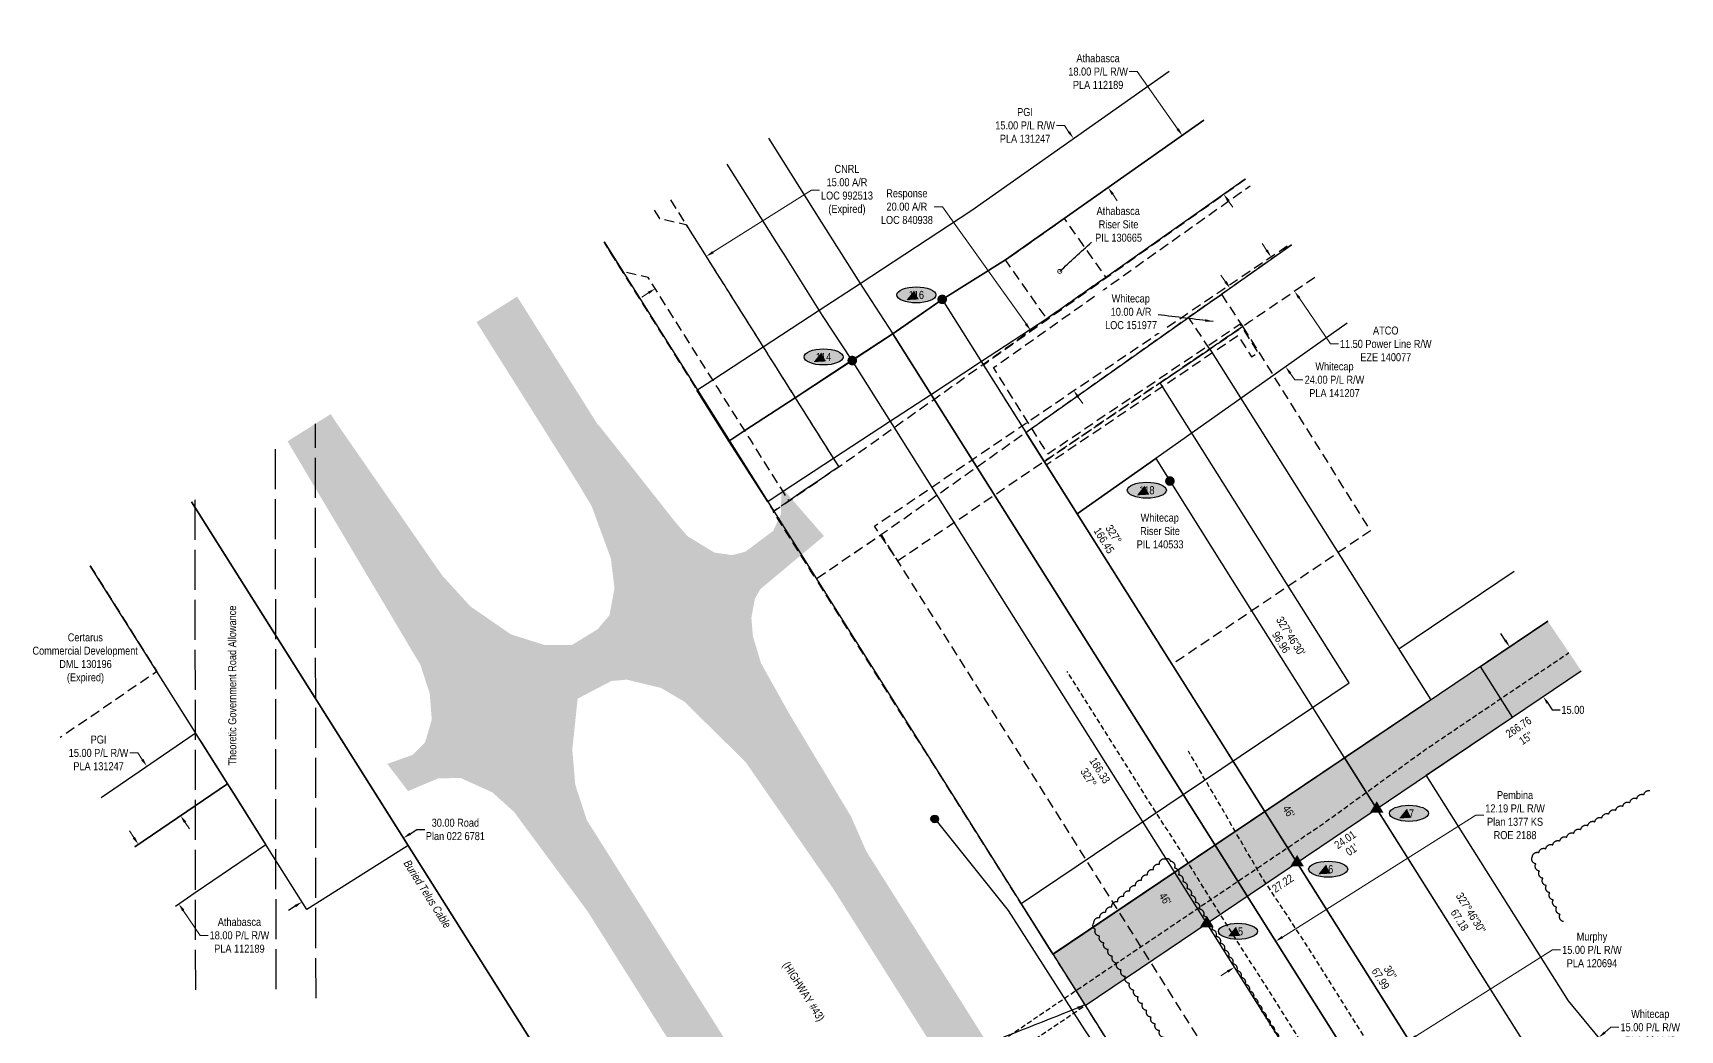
# Model space of a CAD drawing. Extents: x 502021 to 516972, y 6026865 to 6037901.
# Drawn here: x 502021 to 504079, y 6033829 to 6035075 of the extents above; entities that cross this region are included whole.
import ezdxf
from ezdxf.enums import TextEntityAlignment as Align

# ---------------------------------------------------------------- set-up
doc = ezdxf.new("R2010")
doc.units = 0
doc.header["$LTSCALE"] = 5
doc.header["$PDSIZE"] = 0.5
for name, pattern in [('0', [1, 1, 0]), ('foc-ACCESSROAD', [3.75, 2.5, -1.25]), ('foc-FLOWLINE', [3.75, 2.5, -1.25]), ('foc-TRAV', [1.875, 1.25, -0.625]), ('foc-UNSURVEYED', [12.5, 10, -2.5]), ('POWERLINE5', [7.8, 2.4, -0.6, 0.6, -0.6, 0.6, -0.6, 2.4]), ('UG_PIPE', [1.875, 1.25, -0.625])]:
    doc.linetypes.add(name, pattern=pattern)
doc.layers.get('Defpoints').update_dxf_attribs({"color": 9})
for name, color, linetype in [('AS-PIPE-UG', 44, 'UG_PIPE'), ('AS-POWER', 104, 'foc-POWER'), ('AS-POWER-EXISTING', 72, 'POWERLINE5'), ('AS-ROADS', 254, 'Continuous'), ('AS-TELEPHONE', 224, 'foc-TEL'), ('C-AR', 13, 'foc-ACCESSROAD'), ('C-RW', 13, 'Continuous'), ('C-WS', 13, 'foc-ACCESSROAD'), ('F-AR', 190, 'foc-ACCESSROAD'), ('F-EZE', 190, 'foc-FLOWLINE'), ('F-RW', 190, 'Continuous'), ('F-WS', 190, 'foc-ACCESSROAD'), ('L-BD', 7, 'Continuous'), ('L-BD1', 253, 'Continuous'), ('L-MON', 1, 'Continuous'), ('L-ROAD-T', 7, 'Continuous'), ('L-TITLEDB', 4, 'Continuous'), ('L-TITLEDB-T', 4, 'Continuous'), ('L-USEC', 7, 'foc-UNSURVEYED'), ('P-ELEVATION', 7, 'Continuous'), ('P-PROPOSED', 10, 'Continuous'), ('P-PROPOSED-H', 21, 'Continuous'), ('P-STATION', 7, 'Continuous'), ('P-TRAV', 4, 'foc-TRAV'), ('P-TXT', 4, 'Continuous'), ('T-BUSH', 110, '0')]:
    doc.layers.add(name, color=color, linetype=linetype)
for name, color, linetype, lineweight in [('C-AR-T', 13, 'Continuous', 9), ('C-RW-T', 13, 'Continuous', 9), ('C-WS-T', 13, 'Continuous', 9), ('F-AR-T', 190, 'Continuous', 9), ('F-EZE-T', 190, 'Continuous', 9), ('F-RW-T', 190, 'Continuous', 9), ('F-WS-T', 190, 'Continuous', 9)]:
    doc.layers.add(name, color=color, linetype=linetype, lineweight=lineweight)
doc.styles.add('80CG', font='ARIALN.TTF', dxfattribs={"height": 10})
doc.styles.add('80L', font='ARIALN.TTF', dxfattribs={"height": 10})
doc.styles.add('foc-LtypeFont', font='ARIALN.TTF', dxfattribs={"height": 7.35})
doc.styles.add('MtXpl_Arial_Narrow', font='ARIALNI.TTF')
doc.linetypes.add('foc-POWER', pattern='A,6,-1,["P",foc-LtypeFont,S=0.2,R=0,X=-0.625,Y=-0.75],-1.24,4', length=12.24)
doc.linetypes.add('foc-TEL', pattern='A,2,-1,["T",foc-LtypeFont,S=0.2,R=0,X=-0.425,Y=-0.75],-1.24,8', length=12.24)
doc.dimstyles.new('Compass 5 000', dxfattribs={"dimscale": 5, "dimtxt": 9, "dimasz": 2, "dimexe": 0.2, "dimexo": 0.0625, "dimgap": 0.5, "dimtad": 0, "dimtih": 1, "dimtoh": 1, "dimzin": 0, "dimdsep": 46, "dimtxsty": '80CG', "dimcen": 0.1, "dimse1": 1, "dimse2": 1, "dimclrd": 256, "dimclrt": 256, "dimaunit": 1, "dimadec": 4, "dimazin": 0, "dimtfac": 0.06, "dimtofl": 0, "dimtmove": 0, "dimatfit": 1, "dimfxl": 0.2, "dimtolj": 1, "dimtzin": 0, "dimlwd": -1, "dimarcsym": 0})

# ---------------------------------------------------------------- blocks, each defined once
blk = doc.blocks.new('TRIA')
blk.add_hatch(color=255).paths.add_polyline_path([(-0.04, 1.52), (-1.47, -0.87), (1.39, -0.87)])
blk = doc.blocks.new('Hybrid_EC')
at = {"color": 251}
for points in [[(-1.3, -0.74), (0, 1.42), (1.3, -0.74)], [(0.47, -0.26), (0, 0.53), (-0.47, -0.26)]]:
    blk.add_lwpolyline(points, close=True, dxfattribs=at)
at = {"layer": 'Defpoints'}
blk.add_circle((0, 0), 0.05, dxfattribs=at)
at = {"xscale": 1.2, "yscale": 1.2, "zscale": 1.2}
blk.add_blockref('TRIA', (0.05, 0.06), dxfattribs=at)
blk = doc.blocks.new('fdia')
at = {"color": 255, "const_width": 1}
blk.add_lwpolyline([(-0.5, 0, 1), (0.5, 0, 1)], format="xyb", close=True, dxfattribs=at)
blk = doc.blocks.new('Fdiaa')
blk.add_blockref('fdia', (0, 0))
blk = doc.blocks.new('fdib')
at = {"color": 1, "const_width": 1.6}
blk.add_lwpolyline([(-0.4, 0, 1), (0.4, 0, 1)], format="xyb", close=True, dxfattribs=at)
at = {"color": 1}
blk.add_circle((0, 0), 0.8, dxfattribs=at)
blk = doc.blocks.new('Fdibb')
blk.add_blockref('fdib', (0, 0))
blk = doc.blocks.new('fdicc')
for name in ['Fdibb', 'Fdiaa']:
    blk.add_blockref(name, (0, 0))
blk = doc.blocks.new('FDI')
blk.add_blockref('fdicc', (0, 0))
blk = doc.blocks.new('POWERPOLE')
h = blk.add_hatch(color=255)
edge = h.paths.add_edge_path()
edge.add_arc((0, 0), 0.96, 0, 360)
at = {"linetype": 'Continuous'}
for p, q in [((0.68, -0.68), (-0.68, 0.68)), ((-0.68, -0.68), (0.68, 0.68))]:
    blk.add_line(p, q, dxfattribs=at)
blk.add_circle((0, 0), 0.96, dxfattribs=at)
blk = doc.blocks.new('*D978')
at = {"layer": 'C-RW-T', "transparency": 16777216}
for p, q in [((503985.4, 6033826.2), (503993.1, 6033832.6)), ((503993.1, 6033832.6), (504003.1, 6033832.6)), ((503912.2, 6033765.7), (503904.5, 6033759.3))]:
    blk.add_line(p, q, dxfattribs=at)
for points in [[(503984.4, 6033827.5), (503986.5, 6033824.9), (503977.7, 6033819.8)], [(503911.1, 6033767), (503913.3, 6033764.4), (503919.9, 6033772.1)]]:
    blk.add_solid(points, dxfattribs=at)
at = {"layer": 'Defpoints', "color": 0, "transparency": 16777216}
for p in [(503977.7, 6033819.8), (504037.1, 6033747.9), (503979.3, 6033700.1)]:
    blk.add_point(p, dxfattribs=at)
at = {"layer": 'C-RW-T', "transparency": 16777216, "insert": (504042.2, 6033832.6), "char_height": 10, "attachment_point": 5, "style": '80CG'}
blk.add_mtext('\\A1;Whitecap\\P15.00 P/L R/W\\PPLA 231143', dxfattribs=at)
blk = doc.blocks.new('*D980')
at = {"layer": 'Defpoints', "color": 0, "transparency": 16777216}
for p in [(503727.7, 6033836.8), (503740.7, 6033816.2), (503664.4, 6033796.9, 4102.4)]:
    blk.add_point(p, dxfattribs=at)
at = {"layer": 'F-RW-T', "transparency": 16777216}
for p, q in [((503749.2, 6033821.5), (503920.2, 6033929.3)), ((503920.2, 6033929.3), (503930.2, 6033929.3)), ((503669, 6033771), (503660.5, 6033765.6))]:
    blk.add_line(p, q, dxfattribs=at)
for points in [[(503748.3, 6033822.9), (503750, 6033820.1), (503740.7, 6033816.2)], [(503668.1, 6033772.4), (503669.9, 6033769.6), (503677.5, 6033776.3)]]:
    blk.add_solid(points, dxfattribs=at)
at = {"layer": 'F-RW-T', "transparency": 16777216, "insert": (503969.3, 6033929.3), "char_height": 10, "attachment_point": 5, "style": '80CG'}
blk.add_mtext('\\A1;Murphy\\P15.00 P/L R/W\\PPLA 120694', dxfattribs=at)
blk = doc.blocks.new('*D981')
at = {"layer": 'Defpoints', "color": 0, "transparency": 16777216}
for p in [(503574, 6033940.1), (503594, 6033908.3), (503542.5, 6033875.8)]:
    blk.add_point(p, dxfattribs=at)
at = {"layer": 'F-RW-T', "transparency": 16777216}
for p, q in [((503582.4, 6033945.4), (503824.1, 6034097.7)), ((503824.1, 6034097.7), (503834.1, 6034097.7)), ((503514, 6033902.3), (503505.5, 6033896.9))]:
    blk.add_line(p, q, dxfattribs=at)
for points in [[(503581.5, 6033946.8), (503583.3, 6033944), (503574, 6033940.1)], [(503513.1, 6033903.7), (503514.9, 6033900.9), (503522.4, 6033907.6)]]:
    blk.add_solid(points, dxfattribs=at)
at = {"layer": 'F-RW-T', "transparency": 16777216, "insert": (503873.2, 6034097.7), "char_height": 10, "attachment_point": 5, "style": '80CG'}
blk.add_mtext('\\A1;Pembina\\P12.19 P/L R/W\\PPlan 1377 KS\\PROE 2188', dxfattribs=at)
blk = doc.blocks.new('*D983')
at = {"layer": 'Defpoints', "color": 0, "transparency": 16777216}
for p in [(502476.3, 6034081.1), (502349.5, 6034001.3), (502357.1, 6033989.3)]:
    blk.add_point(p, dxfattribs=at)
at = {"layer": 'L-TITLEDB-T', "transparency": 16777216}
for p, q in [((502492.3, 6034074.5), (502500.8, 6034079.8)), ((502500.8, 6034079.8), (502510.8, 6034079.8)), ((502348.6, 6033983.9), (502340.2, 6033978.6))]:
    blk.add_line(p, q, dxfattribs=at)
for points in [[(502491.5, 6034075.9), (502493.2, 6034073), (502483.9, 6034069.1)], [(502347.7, 6033985.4), (502349.5, 6033982.5), (502357.1, 6033989.3)]]:
    blk.add_solid(points, dxfattribs=at)
at = {"layer": 'L-TITLEDB-T', "transparency": 16777216, "insert": (502548.8, 6034079.8), "char_height": 10, "attachment_point": 5, "style": '80CG'}
blk.add_mtext('\\A1;30.00 Road\\PPlan 022 6781', dxfattribs=at)
blk = doc.blocks.new('*D984')
at = {"layer": 'Defpoints', "color": 0, "transparency": 16777216}
for p in [(502232.6, 6034115.5), (502152.6, 6034061.3), (502283.1, 6034041)]:
    blk.add_point(p, dxfattribs=at)
at = {"layer": 'F-RW-T', "transparency": 16777216}
for p, q in [((502147, 6034069.6), (502141.4, 6034077.9)), ((502208.7, 6033978.5), (502229.8, 6033947.5)), ((502229.8, 6033947.5), (502239.8, 6033947.5))]:
    blk.add_line(p, q, dxfattribs=at)
for points in [[(502148.4, 6034070.5), (502145.6, 6034068.6), (502152.6, 6034061.3)], [(502210.1, 6033979.5), (502207.3, 6033977.6), (502203.1, 6033986.8)]]:
    blk.add_solid(points, dxfattribs=at)
at = {"layer": 'F-RW-T', "transparency": 16777216, "insert": (502278.9, 6033947.5), "char_height": 10, "attachment_point": 5, "style": '80CG'}
blk.add_mtext('\\A1;Athabasca\\P18.00 P/L R/W\\PPLA 112189', dxfattribs=at)
blk = doc.blocks.new('*D985')
at = {"layer": 'Defpoints', "color": 0, "transparency": 16777216}
for p in [(502160.9, 6034157.4), (502163.2, 6034158.9), (502203.1, 6034095.5)]:
    blk.add_point(p, dxfattribs=at)
at = {"layer": 'F-RW-T', "transparency": 16777216}
for p, q in [((502151.9, 6034175.4), (502141.9, 6034175.4)), ((502157.5, 6034167.1), (502151.9, 6034175.4)), ((502211, 6034088.7), (502216.6, 6034080.5))]:
    blk.add_line(p, q, dxfattribs=at)
for points in [[(502158.9, 6034168.1), (502156.2, 6034166.2), (502163.2, 6034158.9)], [(502212.4, 6034089.7), (502209.6, 6034087.8), (502205.3, 6034097)]]:
    blk.add_solid(points, dxfattribs=at)
at = {"layer": 'F-RW-T', "transparency": 16777216, "insert": (502102.8, 6034175.4), "char_height": 10, "attachment_point": 5, "style": '80CG'}
blk.add_mtext('\\A1;PGI \\P15.00 P/L R/W\\PPLA 131247', dxfattribs=at)
blk = doc.blocks.new('*D986')
at = {"layer": 'C-RW-T', "transparency": 16777216}
for p, q in [((503511.4, 6034764.3), (503505.6, 6034772.5)), ((503592.2, 6034649.9), (503597.9, 6034641.7)), ((503597.9, 6034641.7), (503607.9, 6034641.7))]:
    blk.add_line(p, q, dxfattribs=at)
for points in [[(503512.7, 6034765.3), (503510, 6034763.3), (503517.1, 6034756.1)], [(503593.5, 6034650.8), (503590.8, 6034648.9), (503586.4, 6034658)]]:
    blk.add_solid(points, dxfattribs=at)
at = {"layer": 'Defpoints', "color": 0, "transparency": 16777216}
for p in [(503550.1, 6034779.4), (503517.1, 6034756.1), (503619.4, 6034681.3)]:
    blk.add_point(p, dxfattribs=at)
at = {"layer": 'C-RW-T', "transparency": 16777216, "insert": (503647.5, 6034641.7), "char_height": 10, "attachment_point": 5, "style": '80CG'}
blk.add_mtext('\\A1;Whitecap\\P24.00 P/L R/W\\PPLA 141207', dxfattribs=at)
blk = doc.blocks.new('*D987')
at = {"layer": 'Defpoints', "color": 0, "transparency": 16777216}
for p in [(503321.4, 6034943.1), (503330.7, 6034949.7), (503373.9, 6034888.4)]:
    blk.add_point(p, dxfattribs=at)
at = {"layer": 'F-RW-T', "transparency": 16777216}
for p, q in [((503309.9, 6034959.5), (503299.9, 6034959.5)), ((503315.6, 6034951.3), (503309.9, 6034959.5)), ((503370.3, 6034873.6), (503376.1, 6034865.5))]:
    blk.add_line(p, q, dxfattribs=at)
for points in [[(503317, 6034952.3), (503314.3, 6034950.4), (503321.4, 6034943.1)], [(503371.7, 6034874.6), (503369, 6034872.7), (503364.6, 6034881.8)]]:
    blk.add_solid(points, dxfattribs=at)
at = {"layer": 'F-RW-T', "transparency": 16777216, "insert": (503260.8, 6034959.5), "char_height": 10, "attachment_point": 5, "style": '80CG'}
blk.add_mtext('\\A1;PGI\\P15.00 P/L R/W\\PPLA 131247', dxfattribs=at)
blk = doc.blocks.new('*D988')
at = {"layer": 'Defpoints', "color": 0, "transparency": 16777216}
for p in [(503457.3, 6034947.1), (503434.9, 6034931.3), (503486.7, 6034857.8)]:
    blk.add_point(p, dxfattribs=at)
at = {"layer": 'F-RW-T', "transparency": 16777216}
for p, q in [((503401.1, 6035026.8), (503391.1, 6035026.8)), ((503451.5, 6034955.2), (503401.1, 6035026.8)), ((503514.8, 6034865.4), (503520.6, 6034857.2))]:
    blk.add_line(p, q, dxfattribs=at)
for points in [[(503452.9, 6034956.2), (503450.1, 6034954.3), (503457.3, 6034947.1)], [(503516.2, 6034866.3), (503513.4, 6034864.4), (503509.1, 6034873.5)]]:
    blk.add_solid(points, dxfattribs=at)
at = {"layer": 'F-RW-T', "transparency": 16777216, "insert": (503352.1, 6035026.8), "char_height": 10, "attachment_point": 5, "style": '80CG'}
blk.add_mtext('\\A1;Athabasca\\P18.00 P/L R/W\\PPLA 112189', dxfattribs=at)
blk = doc.blocks.new('*D989')
at = {"layer": 'Defpoints', "color": 0, "transparency": 16777216}
for p in [(503260, 6034697.9), (503267.8, 6034703.5), (503313.7, 6034622.7)]:
    blk.add_point(p, dxfattribs=at)
at = {"layer": 'F-AR-T', "transparency": 16777216}
for p, q in [((503157.4, 6034858), (503147.4, 6034858)), ((503262, 6034711.6), (503157.4, 6034858)), ((503327.3, 6034620.1), (503333.1, 6034612))]:
    blk.add_line(p, q, dxfattribs=at)
for points in [[(503263.3, 6034712.6), (503260.6, 6034710.6), (503267.8, 6034703.5)], [(503328.7, 6034621.1), (503325.9, 6034619.1), (503321.5, 6034628.2)]]:
    blk.add_solid(points, dxfattribs=at)
at = {"layer": 'F-AR-T', "transparency": 16777216, "insert": (503113.1, 6034858), "char_height": 10, "attachment_point": 5, "style": '80CG'}
blk.add_mtext('\\A1;Response\\P20.00 A/R\\PLOC 840938', dxfattribs=at)
blk = doc.blocks.new('*D990')
at = {"layer": 'Defpoints', "color": 0, "transparency": 16777216}
for p in [(503617.5, 6034828.8), (503646.8, 6034785.8), (503597.6, 6034752.3)]:
    blk.add_point(p, dxfattribs=at)
at = {"layer": 'F-EZE-T', "transparency": 16777216}
for p, q in [((503562.7, 6034803.5), (503557.1, 6034811.8)), ((503603.3, 6034744), (503642.5, 6034686.5)), ((503642.5, 6034686.5), (503652.5, 6034686.5))]:
    blk.add_line(p, q, dxfattribs=at)
for points in [[(503564.1, 6034804.5), (503561.3, 6034802.6), (503568.3, 6034795.2)], [(503604.7, 6034744.9), (503601.9, 6034743.1), (503597.6, 6034752.3)]]:
    blk.add_solid(points, dxfattribs=at)
at = {"layer": 'F-EZE-T', "transparency": 16777216, "insert": (503711.6, 6034686.5), "char_height": 10, "attachment_point": 5, "style": '80CG'}
blk.add_mtext('\\A1;ATCO\\P11.50 Power Line R/W\\PEZE 140077', dxfattribs=at)
blk = doc.blocks.new('*D991')
at = {"layer": 'Defpoints', "color": 0, "transparency": 16777216}
for p in [(502862.2, 6034795.8), (502863, 6034794.5), (502799.3, 6034754.4)]:
    blk.add_point(p, dxfattribs=at)
at = {"layer": 'F-AR-T', "transparency": 16777216}
for p, q in [((502870.7, 6034801.1), (502993.9, 6034878.7)), ((502993.9, 6034878.7), (503003.9, 6034878.7)), ((502790.1, 6034750.3), (502781.7, 6034745))]:
    blk.add_line(p, q, dxfattribs=at)
for points in [[(502869.8, 6034802.5), (502871.6, 6034799.7), (502862.2, 6034795.8)], [(502789.2, 6034751.7), (502791, 6034748.9), (502798.6, 6034755.6)]]:
    blk.add_solid(points, dxfattribs=at)
at = {"layer": 'F-AR-T', "transparency": 16777216, "insert": (503038.2, 6034878.7), "char_height": 10, "attachment_point": 5, "style": '80CG'}
blk.add_mtext('\\A1;CNRL\\P15.00 A/R\\PLOC 992513\\P(Expired)', dxfattribs=at)
blk = doc.blocks.new('*D994')
at = {"layer": 'Defpoints', "color": 0, "transparency": 16777216}
for p in [(503880.2, 6034317.2), (503908.4, 6034245.8), (503922.1, 6034255.1)]:
    blk.add_point(p, dxfattribs=at)
at = {"layer": 'P-TXT', "transparency": 16777216}
for p, q in [((503860.9, 6034316.3), (503855.3, 6034324.6)), ((503914, 6034237.5), (503919.5, 6034229.2)), ((503919.5, 6034229.2), (503929.5, 6034229.2))]:
    blk.add_line(p, q, dxfattribs=at)
for points in [[(503862.3, 6034317.2), (503859.5, 6034315.3), (503866.5, 6034308)], [(503915.3, 6034238.5), (503912.6, 6034236.6), (503908.4, 6034245.8)]]:
    blk.add_solid(points, dxfattribs=at)
at = {"layer": 'P-TXT', "transparency": 16777216, "insert": (503945.5, 6034229.2), "char_height": 10, "attachment_point": 5, "style": '80CG'}
blk.add_mtext('\\A1;15.00', dxfattribs=at)
blk = doc.blocks.new('Hybrd Num')
at = {"layer": 'P-ELEVATION'}
h = blk.add_hatch(color=111, dxfattribs=at)
h.dxf.hatch_style = 1
edge = h.paths.add_edge_path()
edge.add_ellipse((0, 0), major_axis=(-24.4, 0), ratio=0.410256, start_angle=0, end_angle=360)
at = {"layer": 'P-ELEVATION', "color": 7, "flags": 128}
blk.add_lwpolyline([(0, 0, 12.5, 0, 0), (-12.4, -6.4, 0, 0, 0)], format="xyseb", dxfattribs=at)
at = {"layer": 'P-ELEVATION', "color": 7}
blk.add_ellipse((0, 0), major_axis=(-24.4, 0), ratio=0.410256, dxfattribs=at)
at = {"color": 0, "style": '80L'}
blk.add_attdef('NUMBER', text='', height=10, dxfattribs=at).set_placement((0, 0), align=Align.MIDDLE_CENTER)
at = {"style": '80L', "flags": 1}
blk.add_attdef('ID', text='', height=10, dxfattribs=at).set_placement((-0.6, -4), align=Align.MIDDLE_CENTER)

msp = doc.modelspace()

# ---------------------------------------------------------------- hatches: boundary and pattern name
at = {"layer": 'AS-ROADS'}
h = msp.add_hatch(color=256, dxfattribs=at)
h.dxf.hatch_style = 1
h.paths.add_polyline_path([(502392.654, 6034598.609), (502339.03, 6034564.811), (502505.222, 6034285.215), (502516.772, 6034249.525), (502519.307, 6034217.025), (502510.877, 6034188.535), (502495.287, 6034172.945), (502463.692, 6034161.745), (502489.687, 6034127.72), (502527.202, 6034143.6), (502555.177, 6034144.195), (502595.007, 6034126.12), (502622.187, 6034101.66), (502878.823, 6033754.732), (502889.58, 6033781.483), (502739.797, 6034043.45), (502714.987, 6034085.545), (502698.647, 6034135.705), (502694.912, 6034179.55), (502701.627, 6034243.265), (502743.867, 6034265.355), (502762.907, 6034267.005), (502805.827, 6034256.64), (502834.867, 6034239.585), (502911.562, 6034164.08), (503028.557, 6033994.91), (503062.882, 6034051.345), (503043.237, 6034096.1), (502966.462, 6034223.74), (502930.822, 6034287.45), (502920.627, 6034321.21), (502918.752, 6034344.475), (502923.042, 6034367.87), (502929.947, 6034380.105), (503009.392, 6034446.48), (502956.297, 6034507.395), (502955.652, 6034473.945), (502946.017, 6034452.88), (502911.247, 6034426.93), (502895.032, 6034422.615), (502872.432, 6034425.805), (502838.947, 6034446.245), (502824.072, 6034463.37), (502728.302, 6034584.54), (502703.981, 6034600.934), (502677.062, 6034554.35), (502719.217, 6034483.565), (502743.122, 6034418.33), (502747.637, 6034381.14), (502741.422, 6034347.53), (502726.507, 6034329.945), (502694.482, 6034310.355), (502659.717, 6034310.5), (502618.252, 6034323.555), (502567.787, 6034358.335), (502532.342, 6034397.125)])
at = {"layer": 'P-PROPOSED-H'}
h = msp.add_hatch(color=256, dxfattribs=at)
h.dxf.hatch_style = 1
h.paths.add_polyline_path([(503956.021, 6034277.941), (503914.125, 6034340.101), (503295.921, 6033923.435), (503335.91, 6033859.99)])

# ---------------------------------------------------------------- linework, layer by layer
at = {"layer": 'AS-PIPE-UG', "flags": 128}
for points in [[(502626.538, 6033407.125), (502672.902, 6033440.13), (502759.397, 6033500.48), (502858.287, 6033562.85), (503288.892, 6033854.56), (503492.967, 6033992.21), (503634.252, 6034087.68), (503762.117, 6034180.38), (503940.602, 6034300.818)], [(503714.692, 6033775.5), (503678.822, 6033830.135), (503650.772, 6033874.95), (503623.522, 6033918.495), (503589.502, 6033970.85), (503556.332, 6034020.87), (503532.832, 6034061.135), (503508.342, 6034103.79), (503464.917, 6034177.505)]]:
    msp.add_lwpolyline(points, dxfattribs=at)
at = {"layer": 'AS-PIPE-UG', "elevation": 4102.69, "flags": 128}
msp.add_lwpolyline([(503644.112, 6033752.545), (503598.652, 6033825.71), (503569.177, 6033872.885), (503535.027, 6033925.91), (503510.107, 6033965.405), (503477.182, 6034017.945), (503445.302, 6034068.935), (503413.337, 6034118.22), (503393.937, 6034149.745), (503369.202, 6034188.77), (503338.792, 6034237.385), (503313.522, 6034277.32)], dxfattribs=at)
at = {"layer": 'AS-POWER', "flags": 128}
msp.add_lwpolyline([(503147.897, 6034092.99), (503239.562, 6033978.49), (503335.107, 6033829.45), (503362.692, 6033787.615), (503367.367, 6033777.645), (503372.302, 6033770.75), (503388.932, 6033744.98), (503460.507, 6033632.47), (503536.977, 6033511.68), (503569.362, 6033434.825)], dxfattribs=at)
at = {"layer": 'AS-ROADS', "const_width": 59.968, "flags": 128}
for points in [[(502600.629, 6034729.693), (502705.417, 6034563.22), (503042.417, 6034027.995), (503368.132, 6033511.995), (503447.292, 6033388.945), (503497.614, 6033316.6)], [(503276.75, 6033171.148), (503166.492, 6033325.03), (503044.242, 6033509.645), (502711.187, 6034038.3), (502367.702, 6034582.882)]]:
    msp.add_lwpolyline(points, dxfattribs=at)
at = {"layer": 'AS-TELEPHONE', "flags": 128}
msp.add_lwpolyline([(502219.175, 6034489.268), (503009.552, 6033235.265), (503030.312, 6033201.18), (503051.526, 6033168.4), (503073.002, 6033135.79), (503094.736, 6033103.349), (503116.726, 6033071.079), (503119.256, 6033067.428)], dxfattribs=at)
at = {"layer": 'C-AR', "flags": 128}
msp.add_lwpolyline([(503536.17, 6034892.184), (503208.73, 6034660.08), (503287.285, 6034535.461), (503526.861, 6034697.129), (503543.768, 6034670.302), (503552.223, 6034675.631), (503529.819, 6034711.182), (503289.337, 6034548.903), (503221.496, 6034656.878), (503541.939, 6034884.023)], dxfattribs=at)
at = {"layer": 'C-AR'}
msp.add_lwpolyline([(503465.223, 6034719.722), (503506.231, 6034748.49), (503532.804, 6034708.076), (503491.529, 6034680.039), (503465.223, 6034719.722)], close=True, dxfattribs=at)
at = {"layer": 'C-RW'}
for points in [[(503663.283, 6034712.35), (503570.426, 6034646.716), (503424.107, 6034543.377), (503325.999, 6034474.044), (503284.772, 6034539.596), (503284.772, 6034539.596), (503261.895, 6034575.739), (503465.242, 6034719.65), (503506.291, 6034748.483), (503593.984, 6034810.391)], [(503901.012, 6033606.292), (503781.797, 6033750.965), (503438.327, 6034295.846), (503325.999, 6034474.044), (503424.107, 6034543.377), (503519.799, 6034391.515), (503519.799, 6034391.515), (503879.197, 6033821.365), (503993.701, 6033682.74)]]:
    msp.add_lwpolyline(points, dxfattribs=at)
msp.add_lwpolyline([(503767.74, 6034241.753), (503295.619, 6033923.913), (503255.948, 6033987.108), (503665.716, 6034263.046), (503429.484, 6034637.894), (503491.529, 6034680.039), (503767.74, 6034241.753)], close=True, dxfattribs=at)
at = {"layer": 'C-RW', "flags": 128}
for points in [[(503872.174, 6034402.344), (503727.83, 6034305.081), (503767.74, 6034241.753), (503659.961, 6034169.161), (503879.197, 6033821.365), (503993.701, 6033682.74)], [(504051.51, 6033730.465), (503939.981, 6033865.489), (503762.176, 6034147.604), (503869.912, 6034220.223), (503830.016, 6034283.53), (503914.087, 6034340.157)]]:
    msp.add_lwpolyline(points, dxfattribs=at)
at = {"layer": 'C-WS', "flags": 128}
msp.add_lwpolyline([(503444.597, 6034285.9), (503444.597, 6034285.9), (503284.772, 6034539.596), (503532.804, 6034708.076), (503532.804, 6034708.076), (503692.399, 6034452.896), (503444.597, 6034285.9)], close=True, dxfattribs=at)
at = {"layer": 'F-AR', "flags": 128}
for points in [[(503593.984, 6034810.391), (503506.291, 6034748.483), (503465.242, 6034719.65), (503260.997, 6034575.104), (503199.633, 6034531.756), (503149.807, 6034496.519), (503084.98, 6034450.709), (503081.305, 6034448.207), (502999.446, 6034392.356), (502992.304, 6034403.687), (502946.069, 6034477.024), (502965.763, 6034490.459), (502987.418, 6034505.231), (503027.932, 6034532.87), (503096.333, 6034581.534), (503146.203, 6034616.829), (503207.587, 6034660.471), (503288.014, 6034717.917), (503361.552, 6034769.696), (503535.966, 6034892.473)], [(502797.353, 6034853.66), (502803.901, 6034843.276), (502836.987, 6034835.789), (502848.102, 6034818.149), (502857.936, 6034802.55), (502885.401, 6034758.98), (502890.97, 6034750.146), (502933.376, 6034682.875), (502939.037, 6034673.897), (502973.42, 6034619.352), (502979.091, 6034610.356), (503021.446, 6034543.161), (503027.932, 6034532.87), (502987.418, 6034505.231), (502965.763, 6034490.459), (502958.537, 6034501.922), (502917.515, 6034566.998), (502910.488, 6034578.146), (502877.46, 6034630.535), (502870.433, 6034641.683), (502829.39, 6034706.785), (502822.464, 6034717.771), (502789.776, 6034769.623), (502758.064, 6034776.79), (502734.548, 6034814.1)]]:
    msp.add_lwpolyline(points, dxfattribs=at)
at = {"layer": 'F-EZE', "flags": 128}
for points in [[(502817.658, 6034866.449), (502836.987, 6034835.789), (502848.102, 6034818.149), (502857.936, 6034802.55), (502890.97, 6034750.146), (502939.037, 6034673.897), (502979.091, 6034610.356), (503027.932, 6034532.87), (502987.418, 6034505.231), (502965.763, 6034490.459), (502946.721, 6034477.47), (502734.548, 6034814.1)], [(503622.906, 6034769.474), (503542.719, 6034714.811), (503290.913, 6034543.767), (503229.88, 6034502.309), (503176.824, 6034466.27), (503101.909, 6034415.383), (503101.329, 6034416.441), (503072.425, 6034458.788), (503072.425, 6034458.788), (503148.072, 6034510.173), (503197.923, 6034544.035), (503264.672, 6034589.376), (503470.089, 6034728.909), (503507.98, 6034754.647), (503592.811, 6034812.052)], [(503709.33, 6033459.261), (503708.513, 6033460.431), (503705.678, 6033464.543), (503687.982, 6033490.358), (503684.941, 6033494.851), (503667.739, 6033520.418), (503664.494, 6033525.311), (503647.697, 6033550.741), (503644.271, 6033555.997), (503627.996, 6033581.112), (503624.359, 6033586.818), (503608.397, 6033611.899), (503104.047, 6034411.977), (503081.305, 6034448.207), (502999.453, 6034392.35), (503020.343, 6034359.211), (503295.766, 6033923.682), (503524.911, 6033560.124), (503540.916, 6033533.64), (503544.754, 6033527.618), (503561.307, 6033502.073), (503564.971, 6033496.453), (503581.979, 6033470.705), (503585.456, 6033465.461), (503602.922, 6033439.501), (503606.204, 6033434.652), (503624.139, 6033408.488), (503627.22, 6033404.02), (503628.209, 6033402.604)]]:
    msp.add_lwpolyline(points, dxfattribs=at)
at = {"layer": 'F-RW'}
for points in [[(503484.043, 6034965.931), (503309.782, 6034843.219), (503236.245, 6034791.437), (503157.242, 6034742.205), (503094.524, 6034698.644), (503043.52, 6034665.25), (502973.42, 6034619.352), (502910.488, 6034578.146), (502890.526, 6034565.12), (502857.957, 6034616.796), (502850.477, 6034628.661), (502870.433, 6034641.683), (502933.376, 6034682.875), (503003.506, 6034728.773), (503054.506, 6034762.149), (503194.093, 6034853.5), (503440.747, 6035027.186)], [(503535.966, 6034892.473), (503361.552, 6034769.696), (503288.014, 6034717.917), (503205.232, 6034663.649), (503142.504, 6034622.532), (503091.544, 6034589.117), (503021.446, 6034543.161), (502958.537, 6034501.922), (502939.216, 6034489.29), (502897.995, 6034553.237), (502890.517, 6034565.109), (502910.488, 6034578.146), (502973.42, 6034619.352), (503044.522, 6034665.769), (503094.524, 6034698.644), (503157.003, 6034742.139), (503236.245, 6034791.437), (503309.782, 6034843.219), (503484.043, 6034965.931)], [(502940.192, 6034943.632), (503006.541, 6034838.297), (503009.492, 6034833.613), (503054.506, 6034762.149), (503057.534, 6034757.338), (503095.435, 6034699.239), (503098.502, 6034694.374), (503721.155, 6033706.596), (503843.115, 6033558.594)], [(503796.102, 6033519.863), (503671.557, 6033671.039), (503044.522, 6034665.769), (503007.643, 6034722.206), (503003.506, 6034728.773), (502959.601, 6034798.476), (502955.548, 6034804.911), (502888.628, 6034911.153)], [(503843.115, 6033558.594), (503721.155, 6033706.596), (503098.502, 6034694.374), (503095.437, 6034699.239), (503157.003, 6034742.139), (503325.999, 6034474.044), (503325.999, 6034474.044), (503781.797, 6033750.965), (503901.012, 6033606.292)], [(502105.92, 6034119.825), (502223.437, 6034199.963), (502231.561, 6034188.569), (502264.079, 6034136.917), (502223.538, 6034109.415), (502148.179, 6034058.008)], [(502148.126, 6034058.086), (502223.538, 6034109.415), (502264.073, 6034136.906), (502271.551, 6034125.034), (502312.003, 6034060.799), (502223.658, 6034000.484), (502199.006, 6033983.656)]]:
    msp.add_lwpolyline(points, dxfattribs=at)
at = {"layer": 'F-WS', "flags": 128}
msp.add_lwpolyline([(503361.552, 6034769.696), (503288.014, 6034717.917), (503236.245, 6034791.437), (503309.782, 6034843.219), (503361.552, 6034769.696)], close=True, dxfattribs=at)
msp.add_lwpolyline([(502092.317, 6034409.312), (502175.689, 6034277.133), (502054.852, 6034194.528)], dxfattribs=at)
at = {"layer": 'L-TITLEDB'}
for points in [[(502734.548, 6034814.1), (503524.911, 6033560.124), (503540.909, 6033533.647), (503544.747, 6033527.625), (503561.3, 6033502.08), (503564.964, 6033496.46), (503581.972, 6033470.712), (503585.449, 6033465.468), (503602.915, 6033439.507), (503606.197, 6033434.659), (503624.132, 6033408.495), (503627.213, 6033404.026), (503628.207, 6033402.603)], [(502219.109, 6034489.226), (502489.84, 6034059.689), (502374.471, 6033986.819), (502363.141, 6033979.667), (502319.5, 6034048.966), (502271.57, 6034125.069), (502231.572, 6034188.587), (502223.438, 6034201.227), (502211.402, 6034220.557), (502183.503, 6034264.78), (502175.571, 6034277.308), (502092.312, 6034409.308)], [(503119.256, 6033067.428), (503116.726, 6033071.079), (503094.736, 6033103.349), (503073.002, 6033135.79), (503051.526, 6033168.4), (503030.312, 6033201.18), (503009.552, 6033235.265), (502219.175, 6034489.268)]]:
    msp.add_lwpolyline(points, dxfattribs=at)
at = {"layer": 'L-USEC', "flags": 128}
for points in [[(502374.603, 6033869.173), (502373.808, 6034586.731)], [(502323.577, 6034555.071), (502324.337, 6033869.117)], [(502223.115, 6034491.751), (502223.806, 6033869.006)]]:
    msp.add_lwpolyline(points, dxfattribs=at)
at = {"layer": 'P-PROPOSED', "flags": 128}
msp.add_lwpolyline([(503914.125, 6034340.101), (503295.921, 6033923.435), (503335.91, 6033859.99), (503956.021, 6034277.941)], dxfattribs=at)
at = {"layer": 'P-TRAV', "color": 4}
msp.add_line((502830.5, 6033519.347), (503335.91, 6033859.99), dxfattribs=at)
at = {"layer": 'T-BUSH', "flags": 128}
for points in [[(503933.85, 6033964.678, -0.52056705), (503929.524, 6033973.688, -0.52056705), (503925.198, 6033982.698, -0.52056705), (503920.872, 6033991.708, -0.52056705), (503916.547, 6034000.718, -0.52056705), (503912.221, 6034009.728, -0.52056705), (503907.895, 6034018.739, -0.52056705), (503903.57, 6034027.749, -0.52056705), (503899.244, 6034036.759, -0.52056705), (503894.918, 6034045.769, -0.52056705), (503902.946, 6034050.821, -0.52056705), (503911.702, 6034055.64, -0.52056705), (503920.458, 6034060.459, -0.52056705), (503929.215, 6034065.278, -0.52056705), (503937.971, 6034070.097, -0.52056705), (503946.727, 6034074.916, -0.52056705), (503955.483, 6034079.736, -0.52056705), (503964.24, 6034084.555, -0.52056705), (503972.996, 6034089.374, -0.52056705), (503981.752, 6034094.193, -0.52056705), (503990.508, 6034099.012, -0.52056705), (503999.265, 6034103.831, -0.52056705), (504008.021, 6034108.65, -0.52056705), (504016.777, 6034113.469, -0.52056705), (504025.533, 6034118.288, -0.52056705), (504034.29, 6034123.107, -0.44868812), (504041.71, 6034128.399, -0.44868812)], [(503648.339, 6033482.265, -0.52056705), (503642.988, 6033490.707, -0.52056705), (503637.636, 6033499.148, -0.52056705), (503632.285, 6033507.59, -0.52056705), (503626.934, 6033516.031, -0.52056705), (503621.582, 6033524.473, -0.52056705), (503616.231, 6033532.914, -0.52056705), (503610.88, 6033541.355, -0.52056705), (503605.528, 6033549.797, -0.52056705), (503600.177, 6033558.238, -0.52056705), (503594.826, 6033566.68, -0.52056705), (503589.474, 6033575.121, -0.52056705), (503584.123, 6033583.563, -0.52056705), (503578.772, 6033592.004, -0.52056705), (503573.42, 6033600.446, -0.52056705), (503568.069, 6033608.887, -0.52056705), (503562.718, 6033617.328, -0.52056705), (503557.367, 6033625.77, -0.52056705), (503552.015, 6033634.211, -0.52056705), (503546.664, 6033642.653, -0.52056705), (503541.313, 6033651.094, -0.52056705), (503535.961, 6033659.536, -0.52056705), (503530.61, 6033667.977, -0.52056705), (503525.259, 6033676.419, -0.52056705), (503519.907, 6033684.86, -0.52056705), (503514.556, 6033693.302, -0.52056705), (503509.205, 6033701.743, -0.52056705), (503503.853, 6033710.184, -0.52056705), (503498.502, 6033718.626, -0.52056705), (503493.151, 6033727.067, -0.52056705), (503487.799, 6033735.509, -0.52056705), (503482.448, 6033743.95, -0.52056705), (503477.097, 6033752.392, -0.52056705), (503471.745, 6033760.833, -0.52056705), (503466.394, 6033769.275, -0.52056705), (503461.043, 6033777.716, -0.52056705), (503455.691, 6033786.157, -0.52056705), (503450.34, 6033794.599, -0.52056705), (503444.989, 6033803.04, -0.52056705), (503439.637, 6033811.482, -0.52056705), (503434.286, 6033819.923, -0.52056705), (503428.935, 6033828.365, -0.52056705), (503423.583, 6033836.806, -0.52056705), (503418.232, 6033845.248, -0.52056705), (503412.881, 6033853.689, -0.52056705), (503407.529, 6033862.13, -0.52056705), (503402.178, 6033870.572, -0.52056705), (503396.827, 6033879.013, -0.52056705), (503391.475, 6033887.455, -0.52056705), (503386.124, 6033895.896, -0.52056705), (503380.773, 6033904.338, -0.52056705), (503375.421, 6033912.779, -0.52056705), (503370.07, 6033921.221, -0.52056705), (503364.719, 6033929.662, -0.52056705), (503359.368, 6033938.103, -0.52056705), (503354.016, 6033946.545, -0.52056705), (503348.665, 6033954.986, -0.52056705), (503346.918, 6033962.931, -0.52056705), (503354.354, 6033969.609, -0.52056705), (503361.79, 6033976.287, -0.52056705), (503369.227, 6033982.965, -0.52056705), (503376.663, 6033989.643, -0.52056705), (503384.099, 6033996.321, -0.52056705), (503391.535, 6034002.999, -0.52056705), (503398.972, 6034009.677, -0.52056705), (503406.408, 6034016.355, -0.52056705), (503413.844, 6034023.033, -0.52056705), (503421.28, 6034029.711, -0.52056705), (503428.717, 6034036.39, -0.52056705), (503436.153, 6034043.068, -0.52056705), (503442.206, 6034040.376, -0.52056705), (503447.397, 6034031.834, -0.52056705), (503452.587, 6034023.293, -0.52056705), (503457.777, 6034014.752, -0.52056705), (503462.968, 6034006.21, -0.52056705), (503468.158, 6033997.669, -0.52056705), (503473.349, 6033989.128, -0.52056705), (503478.539, 6033980.586, -0.52056705), (503483.729, 6033972.045, -0.52056705), (503488.92, 6033963.503, -0.52056705), (503494.11, 6033954.962, -0.52056705), (503499.3, 6033946.421, -0.52056705), (503504.491, 6033937.879, -0.52056705), (503509.681, 6033929.338, -0.52056705), (503514.871, 6033920.797, -0.52056705), (503520.062, 6033912.255, -0.52056705), (503525.252, 6033903.714, -0.52056705), (503530.442, 6033895.172, -0.52056705), (503535.633, 6033886.631, -0.52056705), (503540.823, 6033878.09, -0.52056705), (503546.013, 6033869.548, -0.52056705), (503551.204, 6033861.007, -0.52056705), (503556.394, 6033852.466, -0.52056705), (503561.584, 6033843.924, -0.52056705), (503566.775, 6033835.383, -0.52056705), (503571.965, 6033826.841, -0.52056705), (503577.155, 6033818.3, -0.52056705), (503582.346, 6033809.759, -0.52056705), (503588.002, 6033801.528, -0.52056705), (503593.876, 6033793.441, -0.52056705), (503599.75, 6033785.354, -0.52056705), (503605.623, 6033777.267, -0.52056705), (503611.497, 6033769.181, -0.52056705), (503617.371, 6033761.094, -0.52056705), (503623.244, 6033753.007, -0.52056705), (503629.118, 6033744.92, -0.52056705), (503634.991, 6033736.834, -0.52056705), (503640.865, 6033728.747, -0.52056705), (503646.739, 6033720.66, -0.52056705), (503652.612, 6033712.573, -0.52056705), (503658.486, 6033704.487, -0.52056705), (503664.359, 6033696.4, -0.52056705), (503670.233, 6033688.313, -0.52056705), (503676.107, 6033680.226, -0.52056705), (503681.98, 6033672.14, -0.52056705), (503687.854, 6033664.053, -0.52056705), (503693.727, 6033655.966, -0.52056705), (503699.601, 6033647.879, -0.52056705), (503705.475, 6033639.793, -0.52056705), (503711.348, 6033631.706, -0.52056705), (503717.222, 6033623.619, -0.52056705), (503723.095, 6033615.532, -0.52056705), (503728.969, 6033607.446, -0.52056705), (503732.211, 6033602.983, -0.52056705)]]:
    msp.add_lwpolyline(points, format="xyb", dxfattribs=at)

# ---------------------------------------------------------------- block references
at = {"layer": 'AS-POWER-EXISTING', "xscale": 4.9973661, "yscale": 4.9973661, "zscale": 4.9973661}
msp.add_blockref('POWERPOLE', (503147.897, 6034092.99), dxfattribs=at)
at = {"layer": 'AS-POWER-EXISTING', "color": 6, "xscale": 4.9973661, "yscale": 4.9973661, "zscale": 4.9973661}
msp.add_blockref('POWERPOLE', (503147.897, 6034092.99), dxfattribs=at)
at = {"layer": 'L-MON', "color": 3, "xscale": 4.9973661, "yscale": 4.9973661, "zscale": 4.9973661}
for p in [(503157.242, 6034742.205, 4102.43), (503044.83, 6034665.724)]:
    msp.add_blockref('FDI', p, dxfattribs=at)
at = {"layer": 'L-MON', "color": 6, "xscale": 4.9973661, "yscale": 4.9973661, "zscale": 4.9973661}
msp.add_blockref('FDI', (503441.852, 6034515.17), dxfattribs=at)
at = {"layer": 'L-MON', "xscale": 4.9973661, "yscale": 4.9973661, "zscale": 4.9973661}
for p in [(503700.293, 6034105.582, 4102.43), (503600.79, 6034038.518, 4102.43), (503487.994, 6033962.494)]:
    msp.add_blockref('Hybrid_EC', p, dxfattribs=at)
at = {"layer": 'P-STATION', "color": 1}
for p, values in [((503124.931, 6034747.727), {'NUMBER': '116'}), ((503008.944, 6034670.211), {'NUMBER': '114'}), ((503413, 6034503.743), {'NUMBER': '118'}), ((503740.602, 6034099.967), {'NUMBER': '47'}), ((503639.599, 6034030.171), {'NUMBER': '46'}), ((503526.883, 6033952.512), {'NUMBER': '45'})]:
    msp.add_blockref('Hybrd Num', p, dxfattribs=at).add_auto_attribs(values)

# ---------------------------------------------------------------- texts
at = {"layer": 'AS-TELEPHONE', "style": 'MtXpl_Arial_Narrow'}
msp.add_text('Buried Telus Cable', height=10, rotation=302.359768, dxfattribs=at).set_placement((502483.546, 6034037.627))
at = {"layer": 'F-WS-T', "char_height": 9.99473, "attachment_point": 1, "style": '80L'}
for s, width, insert in [('\\pi2.3117;Athabasca\\P\\pi4.9911;Riser Site\\P\\pi0.50505;PIL 130665', 58.23097, (503347.854, 6034857.595)), ('\\pi44.451;Certarus\\P\\pi0.3574;Commercial Development\\P\\pi33.829;DML 130196\\P\\pi43.377;(Expired)', 131.81214, (502019.893, 6034324.845))]:
    msp.add_mtext_dynamic_manual_height_columns(s, width=width, gutter_width=50, heights=[0], dxfattribs=dict(at, insert=insert))
at = {"layer": 'L-BD', "color": 1, "style": '80L'}
for s, p in [('166.45', (503359.525, 6034440.926)), ('327°', (503371.574, 6034448.521)), ("46'", (503590.288, 6034102.104, -4102.43)), ("30''", (503717.264, 6033901.064)), ('67.99', (503705.215, 6033893.469))]:
    msp.add_text(s, height=9.9947, rotation=302.2256, dxfattribs=at).set_placement(p, align=Align.MIDDLE)
at = {"layer": 'L-BD', "linetype": 'Continuous', "style": '80L'}
for s, p in [("327°46'30'", (503592.852, 6034321.406)), ('96.96', (503580.807, 6034313.806))]:
    msp.add_text(s, height=9.9947, rotation=302.2501, dxfattribs=at).set_placement(p, align=Align.MIDDLE)
at = {"layer": 'L-BD', "color": 1, "char_height": 9.9947, "attachment_point": 2, "rotation": 302.172652, "style": '80L'}
for s, insert, width in [('166.33\\P327°', (503358.566, 6034156.244), 56.27771), ("\\P46'", (503454.164, 6034004.587), 14.46482)]:
    msp.add_mtext(s, dxfattribs=dict(at, insert=insert, width=width))
at = {"layer": 'L-BD1', "color": 1, "style": '80L'}
for s, p in [('24.01', (503660.718, 6034067.016)), ("01'", (503669.093, 6034054.581)), ('27.22', (503582.812, 6034012.582))]:
    msp.add_text(s, height=9.9947, rotation=33.9625, dxfattribs=at).set_placement(p, align=Align.MIDDLE)
at = {"layer": 'L-ROAD-T', "style": '80L'}
msp.add_text('Theoretic Government Road Allowance', height=9.99473, rotation=90.079602, dxfattribs=at).set_placement((502269.905, 6034259.601), align=Align.MIDDLE_CENTER)

# ---------------------------------------------------------------- dimensions: what is measured, and where the dimension line sits
at = {"layer": 'C-RW-T'}
for base, p1, p2, angle, text, picture, middle in [((503517.135, 6034756.138), (503619.354, 6034681.3), (503550.095, 6034779.406), 125.220734, 'Whitecap\\P24.00 P/L R/W\\PPLA 141207', '*D986', (503647.469, 6034641.693)), ((503977.707, 6033819.816), (503979.328, 6033700.14), (504037.125, 6033747.88), 39.556332, 'Whitecap\\P15.00 P/L R/W\\PPLA 231143', '*D978', (504042.213, 6033832.553))]:
    dim = msp.add_linear_dim(base=base, p1=p1, p2=p2, angle=angle, text=text, dimstyle='Compass 5 000', dxfattribs=at)
    dim.commit()
    dim.dimension.update_dxf_attribs({"geometry": picture, "text_midpoint": middle, "dimtype": 161})
at = {"layer": 'F-AR-T'}
for base, p1, p2, angle, text, picture, middle in [((502862.221, 6034795.752), (502799.35, 6034754.436), (502862.981, 6034794.547), 32.226204, 'CNRL\\P15.00 A/R\\PLOC 992513\\P(Expired)', '*D991', (503038.154, 6034878.729)), ((503267.763, 6034703.452), (503313.737, 6034622.704), (503260.015, 6034697.918), 125.537074, 'Response\\P20.00 A/R\\PLOC 840938', '*D989', (503113.057, 6034858.003))]:
    dim = msp.add_linear_dim(base=base, p1=p1, p2=p2, angle=angle, text=text, dimstyle='Compass 5 000', dxfattribs=at)
    dim.commit()
    dim.dimension.update_dxf_attribs({"geometry": picture, "text_midpoint": middle, "dimtype": 161})
at = {"layer": 'F-EZE-T'}
dim = msp.add_linear_dim(base=(503597.65, 6034752.257), p1=(503617.527, 6034828.778), p2=(503646.834, 6034785.785), angle=304.28149, text='ATCO\\P11.50 Power Line R/W\\PEZE 140077', dimstyle='Compass 5 000', dxfattribs=at)
dim.commit()
dim.dimension.update_dxf_attribs({"geometry": '*D990', "text_midpoint": (503711.611, 6034686.507), "dimtype": 161})
at = {"layer": 'F-RW-T'}
for base, p1, p2, angle, text, picture, middle in [((503457.263, 6034947.073), (503486.65, 6034857.758), (503434.863, 6034931.3), 125.15255, 'Athabasca\\P18.00 P/L R/W\\PPLA 112189', '*D988', (503352.051, 6035026.777)), ((503321.399, 6034943.145), (503373.9, 6034888.37), (503330.712, 6034949.702), 125.15195, 'PGI\\P15.00 P/L R/W\\PPLA 131247', '*D987', (503260.798, 6034959.498)), ((502152.593, 6034061.3), (502283.067, 6034041.043), (502232.551, 6034115.528), 124.145236, 'Athabasca\\P18.00 P/L R/W\\PPLA 112189', '*D984', (502278.871, 6033947.482))]:
    dim = msp.add_linear_dim(base=base, p1=p1, p2=p2, angle=angle, text=text, dimstyle='Compass 5 000', dxfattribs=at)
    dim.commit()
    dim.dimension.update_dxf_attribs({"geometry": picture, "text_midpoint": middle, "dimtype": 161})
dim = msp.add_aligned_dim(p1=(502203.13, 6034095.494), p2=(502160.949, 6034157.35), distance=-2.687, text='PGI \\P15.00 P/L R/W\\PPLA 131247', dimstyle='Compass 5 000', dxfattribs=at)
dim.commit()
dim.dimension.update_dxf_attribs({"geometry": '*D985', "text_midpoint": (502102.814, 6034175.387)})
at = {"layer": 'L-TITLEDB-T'}
dim = msp.add_linear_dim(base=(502357.089, 6033989.276), p1=(502476.332, 6034081.12), p2=(502349.536, 6034001.27), angle=212.200655, text='30.00 Road\\PPlan 022 6781', dimstyle='Compass 5 000', dxfattribs=at)
dim.commit()
dim.dimension.update_dxf_attribs({"geometry": '*D983', "text_midpoint": (502548.756, 6034079.784), "dimtype": 161})

# ---------------------------------------------------------------- leaders
at = {"layer": 'F-AR-T', "path_type": 1}
msp.add_leader([(503304.077, 6034777.129), (503343.839, 6034813.632)], dimstyle='Compass 5 000', override={"dimasz": 1, "dimldrblk": 'DotBlank'}, dxfattribs=at)
at = {"layer": 'P-TXT', "color": 4, "path_type": 1}
msp.add_leader([(503335.608, 6033860.469), (503049.876, 6033746.673)], dimstyle='Compass 5 000', override={"dimgap": 0.5, "dimtad": 0}, dxfattribs=at)

# ---------------------------------------------------------------- next in the draw order: texts
at = {"layer": 'C-AR-T', "insert": (503355.251, 6034748.323), "char_height": 9.99473, "attachment_point": 1, "style": '80L', "bg_fill": 2}
msp.add_mtext_dynamic_manual_height_columns('\\pi13.793;Whitecap\\P\\pi12.576;10.00 A/R\\P\\pi5.5607;LOC 151977', width=74.68953, gutter_width=50, heights=[0], dxfattribs=at)
at = {"layer": 'C-WS-T', "insert": (503399.732, 6034474.386), "char_height": 9.99473, "attachment_point": 1, "style": '80L', "bg_fill": 3, "box_fill_scale": 1.1, "bg_fill_color": 256, "bg_fill_transparency": 0}
msp.add_mtext_dynamic_manual_height_columns('\\pi5.5297;Whitecap\\P\\pi4.957;Riser Site\\P\\pi0.50503;PIL 140533', width=58.16276, gutter_width=50, heights=[0], dxfattribs=at)
at = {"layer": 'L-BD', "insert": (503822.305, 6033978.251), "char_height": 9.99473, "width": 43.44143, "attachment_point": 2, "rotation": 302.1996, "style": '80L', "bg_fill": 3, "box_fill_scale": 1.15, "bg_fill_color": 256, "bg_fill_true_color": 256, "bg_fill_transparency": 0}
msp.add_mtext("327°46'30'' 67.18", dxfattribs=at)
at = {"layer": 'L-BD1', "color": 1, "insert": (503874.686, 6034211.889), "char_height": 9.99473, "width": 49.07305, "attachment_point": 2, "rotation": 33.9625, "style": '80L', "bg_fill": 3, "box_fill_scale": 1.15, "bg_fill_color": 256, "bg_fill_true_color": 256, "bg_fill_transparency": 0}
msp.add_mtext("266.76 15''", dxfattribs=at)
at = {"layer": 'L-TITLEDB-T', "insert": (502965.891, 6033915.962), "char_height": 9.99473, "attachment_point": 1, "rotation": 302.238036, "style": '80L', "bg_fill": 3, "box_fill_scale": 1.15, "bg_fill_color": 256, "bg_fill_true_color": 256, "bg_fill_transparency": 0}
msp.add_mtext_dynamic_manual_height_columns('(HIGHWAY #43)', width=92.26056, gutter_width=50, heights=[0], dxfattribs=at)

# ---------------------------------------------------------------- next in the draw order: dimensions: what is measured, and where the dimension line sits
at = {"layer": 'F-RW-T'}
for base, p1, p2, text, picture, middle in [((503573.971, 6033940.089), (503542.485, 6033875.8), (503594.019, 6033908.285), 'Pembina\\P12.19 P/L R/W\\PPlan 1377 KS\\PROE 2188', '*D981', (503873.154, 6034097.739)), ((503740.702, 6033816.159), (503664.447, 6033796.949, 4102.43), (503727.684, 6033836.811), 'Murphy\\P15.00 P/L R/W\\PPLA 120694', '*D980', (503969.266, 6033929.294))]:
    dim = msp.add_linear_dim(base=base, p1=p1, p2=p2, angle=32.225578, text=text, dimstyle='Compass 5 000', dxfattribs=at)
    dim.commit()
    dim.dimension.update_dxf_attribs({"geometry": picture, "text_midpoint": middle, "dimtype": 161})
at = {"layer": 'P-TXT', "color": 3}
dim = msp.add_linear_dim(base=(503908.364, 6034245.821), p1=(503880.175, 6034317.218), p2=(503922.07, 6034255.059), angle=303.979722, text='15.00', dimstyle='Compass 5 000', dxfattribs=at)
dim.commit()
dim.dimension.update_dxf_attribs({"geometry": '*D994', "text_midpoint": (503945.48, 6034229.236), "dimtype": 161})

# ---------------------------------------------------------------- next in the draw order: leaders
at = {"layer": 'C-AR-T', "path_type": 1}
msp.add_leader([(503495.813, 6034714.566), (503427.073, 6034722.962)], dimstyle='Compass 5 000', override={"dimgap": 0.5, "dimtad": 0}, dxfattribs=at)

doc.saveas('drawing.dxf')
